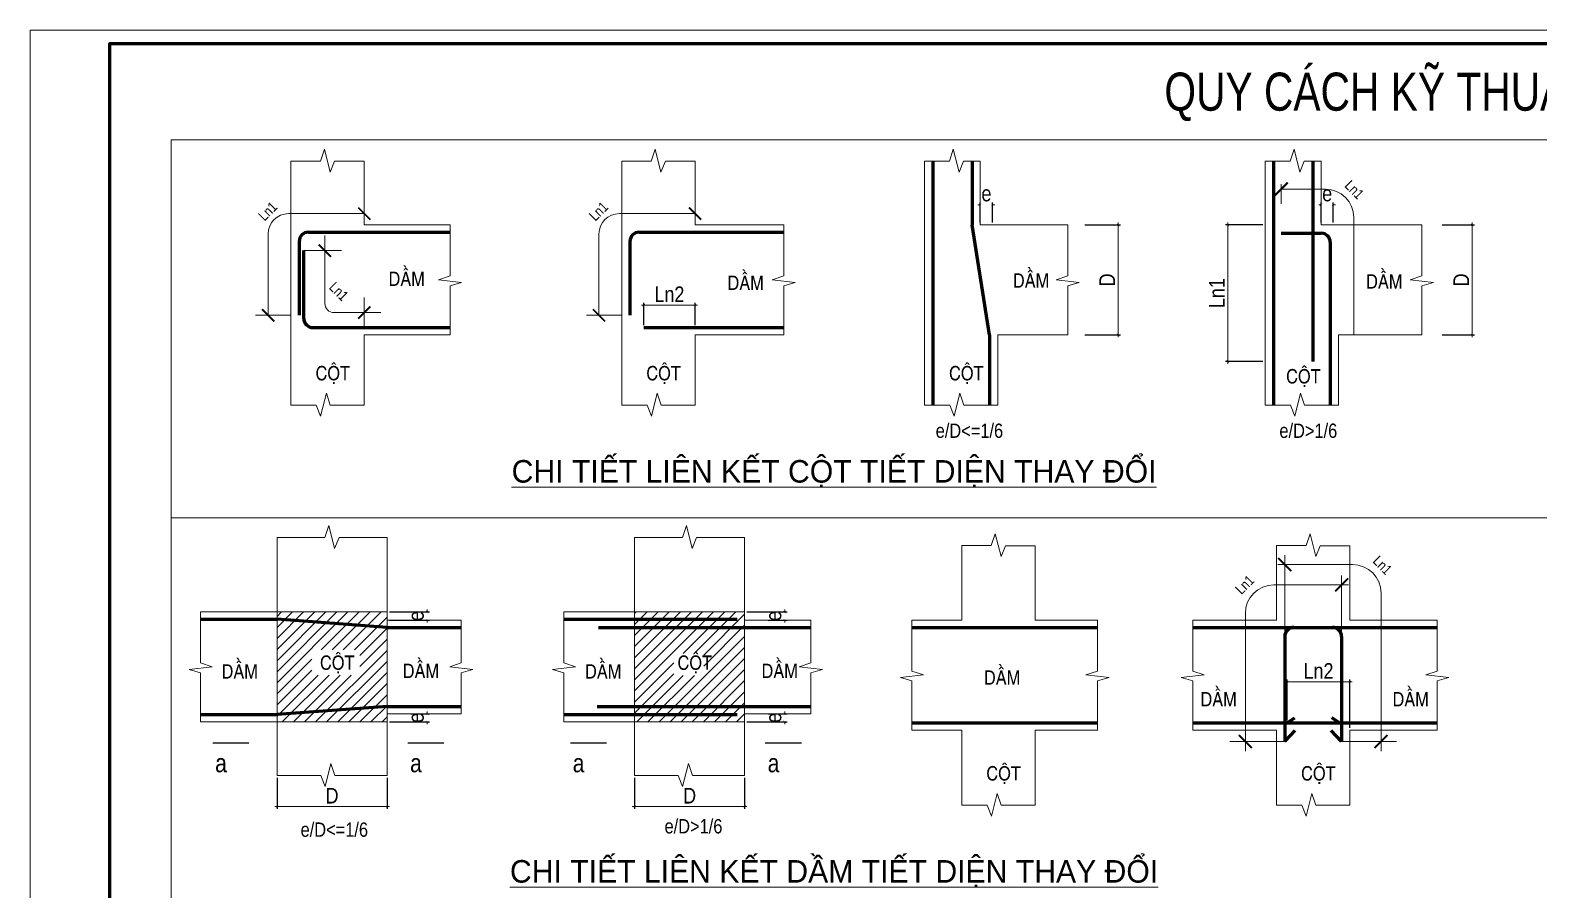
# Model space of a CAD drawing. Header units: millimetres. Extents: x -295047 to 29144, y -724756 to -246879.
# Drawn here: x -295047 to -246912, y -336198 to -308748 of the extents above; entities that cross this region are included whole.
import ezdxf
from ezdxf.enums import TextEntityAlignment as Align

# ---------------------------------------------------------------- set-up
doc = ezdxf.new("R2010")
doc.units = ezdxf.units.MM
doc.header["$MEASUREMENT"] = 0
doc.header["$PDMODE"] = 32
doc.linetypes.add('HIDDEN', pattern=[0.375, 0.25, -0.125])
doc.layers.get('Defpoints').update_dxf_attribs({"color": 1})
for name, color, linetype, lineweight in [('2110 dim 0.13', 149, 'Continuous', 13), ('EG Dim', 8, 'Continuous', 15), ('EG Net thay', 7, 'Continuous', 20), ('EG Text1', 3, 'Continuous', 20), ('EG Text2', 7, 'Continuous', 25), ('ISO', 153, 'Continuous', 13), ('Khungten_LCDI', 7, 'Continuous', 5), ('LC Hatch', 252, 'Continuous', 9), ('LC MANH DUT', 35, 'HIDDEN', 5), ('LC Net dam3', 1, 'Continuous', 60), ('LC Net thay', 7, 'Continuous', 25), ('LC Text1', 3, 'Continuous', 20), ('LC Text2', 7, 'Continuous', 25), ('TEXT2', 3, 'Continuous', 20)]:
    doc.layers.add(name, color=color, linetype=linetype, lineweight=lineweight)
doc.layers.add('HACHT', color=8, linetype='Continuous')
doc.styles.add('EG 1', font='VHAVANB_1.TTF')
doc.styles.add('HELVECONDENSE', font='VNI-Helve-Condense.TTF')
doc.styles.add('Khungten', font='VHAVAN_1.TTF', dxfattribs={"width": 0.9, "height": 5000})
doc.styles.add('KICH THUOC', font='VNI-Helve-Condense.TTF')
doc.styles.add('LC 1', font='VHAVANB_1.TTF')
doc.styles.add('STYLE3', font='VHHELS_1.TTF')
doc.styles.add('Title', font='VHBLACK_1.TTF', dxfattribs={"width": 0.8})
doc.dimstyles.new('TV 25', dxfattribs={"dimscale": 0, "dimtxt": 160, "dimasz": 75, "dimexe": 75, "dimexo": 75, "dimgap": 30, "dimtad": 1, "dimdec": 0, "dimlfac": 0.25, "dimzin": 0, "dimdsep": 46, "dimtxsty": 'KICH THUOC', "dimblk": 'ARCHTICK', "dimcen": 0.09, "dimdle": 75, "dimclrd": 256, "dimclre": 256, "dimclrt": 256, "dimadec": 0, "dimazin": 0, "dimtfac": 1, "dimtdec": 0, "dimtix": 1, "dimtofl": 0, "dimtmove": 2, "dimatfit": 3, "dimfxl": 1, "dimtolj": 1, "dimtzin": 0, "dimlwd": -1, "dimarcsym": 0})
pattern_1 = [(45, (-1658655.6, -1096497.3), (-176.776695, 176.776695), [])]

# ---------------------------------------------------------------- blocks, each defined once
blk = doc.blocks.new('_ArchTick')
at = {"color": 0, "linetype": 'ByBlock', "const_width": 0.15}
blk.add_lwpolyline([(-0.5, -0.5), (0.5, 0.5)], dxfattribs=at)
blk = doc.blocks.new('*D578')
at = {"layer": 'Defpoints', "color": 0, "ltscale": 200, "transparency": 16777216}
for p in [(-273832, -317531), (-275472, -318244), (-273832, -318244)]:
    blk.add_point(p, dxfattribs=at)
at = {"layer": 'EG Dim', "ltscale": 200, "transparency": 16777216}
blk.add_line((-275547, -317531), (-273757, -317531), dxfattribs=at)
at = {"layer": 'EG Dim', "lineweight": -2, "ltscale": 200, "transparency": 16777216}
for p, q in [((-275472, -318169), (-275472, -317456)), ((-273832, -318169), (-273832, -317456))]:
    blk.add_line(p, q, dxfattribs=at)
at = {"layer": 'EG Dim', "ltscale": 200, "transparency": 16777216, "xscale": 75, "yscale": 75, "zscale": 75, "rotation": 180}
blk.add_blockref('_ArchTick', (-275472, -317531), dxfattribs=at)
at = {"layer": 'EG Dim', "ltscale": 200, "transparency": 16777216, "xscale": 75, "yscale": 75, "zscale": 75}
blk.add_blockref('_ArchTick', (-273832, -317531), dxfattribs=at)
at = {"layer": 'EG Dim', "ltscale": 200, "transparency": 16777216, "insert": (-274652, -317181), "char_height": 500, "attachment_point": 5, "style": 'KICH THUOC'}
blk.add_mtext('\\A1;Ln2', dxfattribs=at)
blk = doc.blocks.new('*D579')
at = {"layer": 'Defpoints', "color": 0, "ltscale": 200, "transparency": 16777216}
for p in [(-261469, -314968), (-261469, -318478), (-260335, -318478)]:
    blk.add_point(p, dxfattribs=at)
at = {"layer": 'EG Dim', "lineweight": -2, "ltscale": 200, "transparency": 16777216}
for p, q in [((-261394, -314968), (-260260, -314968)), ((-261394, -318478), (-260260, -318478))]:
    blk.add_line(p, q, dxfattribs=at)
at = {"layer": 'EG Dim', "ltscale": 200, "transparency": 16777216}
blk.add_line((-260335, -314893), (-260335, -318553), dxfattribs=at)
at = {"layer": 'EG Dim', "ltscale": 200, "transparency": 16777216, "xscale": 75, "yscale": 75, "zscale": 75}
for p, rotation in [((-260335, -314968), 90), ((-260335, -318478), 270)]:
    blk.add_blockref('_ArchTick', p, dxfattribs=dict(at, rotation=rotation))
at = {"layer": 'EG Dim', "ltscale": 200, "transparency": 16777216, "insert": (-260685, -316723), "char_height": 500, "attachment_point": 5, "rotation": 90, "style": 'KICH THUOC'}
blk.add_mtext('\\A1;D', dxfattribs=at)
blk = doc.blocks.new('*D580')
at = {"layer": 'Defpoints', "color": 0, "ltscale": 200, "transparency": 16777216}
for p in [(-264342, -314323), (-264732, -314968), (-264342, -314968)]:
    blk.add_point(p, dxfattribs=at)
at = {"layer": 'EG Dim', "lineweight": -2, "ltscale": 200, "transparency": 16777216}
for p, q in [((-264732, -314893), (-264732, -314248)), ((-264342, -314893), (-264342, -314248))]:
    blk.add_line(p, q, dxfattribs=at)
at = {"layer": 'EG Dim', "ltscale": 200, "transparency": 16777216}
for p, q in [((-264732, -314323), (-264807, -314323)), ((-264342, -314323), (-264267, -314323))]:
    blk.add_line(p, q, dxfattribs=at)
at = {"layer": 'EG Dim', "ltscale": 200, "transparency": 16777216, "xscale": 75, "yscale": 75, "zscale": 75}
blk.add_blockref('_ArchTick', (-264732, -314323), dxfattribs=at)
at = {"layer": 'EG Dim', "ltscale": 200, "transparency": 16777216, "xscale": 75, "yscale": 75, "zscale": 75, "rotation": 180}
blk.add_blockref('_ArchTick', (-264342, -314323), dxfattribs=at)
at = {"layer": 'EG Dim', "ltscale": 200, "transparency": 16777216, "insert": (-264537, -313967), "char_height": 500, "attachment_point": 5, "style": 'KICH THUOC'}
blk.add_mtext('\\A1;e', dxfattribs=at)
blk = doc.blocks.new('*D550')
at = {"layer": 'Defpoints', "color": 0, "ltscale": 200, "transparency": 16777216}
for p in [(-250068, -314968), (-250068, -318478), (-249038, -318478)]:
    blk.add_point(p, dxfattribs=at)
at = {"layer": 'EG Dim', "lineweight": -2, "ltscale": 200, "transparency": 16777216}
for p, q in [((-249993, -314968), (-248963, -314968)), ((-249993, -318478), (-248963, -318478))]:
    blk.add_line(p, q, dxfattribs=at)
at = {"layer": 'EG Dim', "ltscale": 200, "transparency": 16777216}
blk.add_line((-249038, -314893), (-249038, -318553), dxfattribs=at)
at = {"layer": 'EG Dim', "ltscale": 200, "transparency": 16777216, "xscale": 75, "yscale": 75, "zscale": 75}
for p, rotation in [((-249038, -314968), 90), ((-249038, -318478), 270)]:
    blk.add_blockref('_ArchTick', p, dxfattribs=dict(at, rotation=rotation))
at = {"layer": 'EG Dim', "ltscale": 200, "transparency": 16777216, "insert": (-249388, -316723), "char_height": 500, "attachment_point": 5, "rotation": 90, "style": 'KICH THUOC'}
blk.add_mtext('\\A1;D', dxfattribs=at)
blk = doc.blocks.new('*D551')
at = {"layer": 'Defpoints', "color": 0, "ltscale": 200, "transparency": 16777216}
for p in [(-253470, -314323), (-253860, -314968), (-253470, -314968)]:
    blk.add_point(p, dxfattribs=at)
at = {"layer": 'EG Dim', "lineweight": -2, "ltscale": 200, "transparency": 16777216}
for p, q in [((-253860, -314893), (-253860, -314248)), ((-253470, -314893), (-253470, -314248))]:
    blk.add_line(p, q, dxfattribs=at)
at = {"layer": 'EG Dim', "ltscale": 200, "transparency": 16777216}
for p, q in [((-253860, -314323), (-253935, -314323)), ((-253470, -314323), (-253395, -314323))]:
    blk.add_line(p, q, dxfattribs=at)
at = {"layer": 'EG Dim', "ltscale": 200, "transparency": 16777216, "xscale": 75, "yscale": 75, "zscale": 75}
blk.add_blockref('_ArchTick', (-253860, -314323), dxfattribs=at)
at = {"layer": 'EG Dim', "ltscale": 200, "transparency": 16777216, "xscale": 75, "yscale": 75, "zscale": 75, "rotation": 180}
blk.add_blockref('_ArchTick', (-253470, -314323), dxfattribs=at)
at = {"layer": 'EG Dim', "ltscale": 200, "transparency": 16777216, "insert": (-253665, -313967), "char_height": 500, "attachment_point": 5, "style": 'KICH THUOC'}
blk.add_mtext('\\A1;e', dxfattribs=at)
blk = doc.blocks.new('*D552')
at = {"layer": 'Defpoints', "color": 0, "ltscale": 200, "transparency": 16777216}
for p in [(-255642, -314968), (-256834, -319325), (-255642, -319325)]:
    blk.add_point(p, dxfattribs=at)
at = {"layer": 'EG Dim', "lineweight": -2, "ltscale": 200, "transparency": 16777216}
for p, q in [((-255717, -314968), (-256909, -314968)), ((-255717, -319325), (-256909, -319325))]:
    blk.add_line(p, q, dxfattribs=at)
at = {"layer": 'EG Dim', "ltscale": 200, "transparency": 16777216}
blk.add_line((-256834, -314893), (-256834, -319400), dxfattribs=at)
at = {"layer": 'EG Dim', "ltscale": 200, "transparency": 16777216, "xscale": 75, "yscale": 75, "zscale": 75}
for p, rotation in [((-256834, -314968), 90), ((-256834, -319325), 270)]:
    blk.add_blockref('_ArchTick', p, dxfattribs=dict(at, rotation=rotation))
at = {"layer": 'EG Dim', "ltscale": 200, "transparency": 16777216, "insert": (-257184, -317146), "char_height": 500, "attachment_point": 5, "rotation": 90, "style": 'KICH THUOC'}
blk.add_mtext('\\A1;Ln1', dxfattribs=at)
blk = doc.blocks.new('*D553')
at = {"layer": 'Defpoints', "color": 0, "ltscale": 200, "transparency": 16777216}
for p in [(-287170, -332545), (-283660, -332545), (-283660, -333541)]:
    blk.add_point(p, dxfattribs=at)
at = {"layer": 'EG Dim', "lineweight": -2, "ltscale": 200, "transparency": 16777216}
for p, q in [((-287170, -332620), (-287170, -333616)), ((-283660, -332620), (-283660, -333616))]:
    blk.add_line(p, q, dxfattribs=at)
at = {"layer": 'EG Dim', "ltscale": 200, "transparency": 16777216}
blk.add_line((-287245, -333541), (-283585, -333541), dxfattribs=at)
at = {"layer": 'EG Dim', "ltscale": 200, "transparency": 16777216, "xscale": 75, "yscale": 75, "zscale": 75, "rotation": 180}
blk.add_blockref('_ArchTick', (-287170, -333541), dxfattribs=at)
at = {"layer": 'EG Dim', "ltscale": 200, "transparency": 16777216, "xscale": 75, "yscale": 75, "zscale": 75}
blk.add_blockref('_ArchTick', (-283660, -333541), dxfattribs=at)
at = {"layer": 'EG Dim', "ltscale": 200, "transparency": 16777216, "insert": (-285415, -333191), "char_height": 500, "attachment_point": 5, "style": 'KICH THUOC'}
blk.add_mtext('\\A1;D', dxfattribs=at)
blk = doc.blocks.new('*D554')
at = {"layer": 'Defpoints', "color": 0, "ltscale": 200, "transparency": 16777216}
for p in [(-282979, -330575), (-282381, -330575), (-283660, -330835)]:
    blk.add_point(p, dxfattribs=at)
at = {"layer": 'EG Dim', "lineweight": -2, "ltscale": 200, "transparency": 16777216}
for p, q in [((-282904, -330575), (-282306, -330575)), ((-283585, -330835), (-282306, -330835))]:
    blk.add_line(p, q, dxfattribs=at)
at = {"layer": 'EG Dim', "ltscale": 200, "transparency": 16777216}
for p, q in [((-282381, -330575), (-282381, -330500)), ((-282381, -330835), (-282381, -330910))]:
    blk.add_line(p, q, dxfattribs=at)
at = {"layer": 'EG Dim', "ltscale": 200, "transparency": 16777216, "xscale": 75, "yscale": 75, "zscale": 75}
for p, rotation in [((-282381, -330575), 270), ((-282381, -330835), 90)]:
    blk.add_blockref('_ArchTick', p, dxfattribs=dict(at, rotation=rotation))
at = {"layer": 'EG Dim', "ltscale": 200, "transparency": 16777216, "insert": (-282736, -330705), "char_height": 500, "attachment_point": 5, "rotation": 90, "style": 'KICH THUOC'}
blk.add_mtext('\\A1;e', dxfattribs=at)
blk = doc.blocks.new('*D555')
at = {"layer": 'Defpoints', "color": 0, "ltscale": 200, "transparency": 16777216}
for p in [(-283660, -327325), (-283660, -327585), (-282381, -327585)]:
    blk.add_point(p, dxfattribs=at)
at = {"layer": 'EG Dim', "ltscale": 200, "transparency": 16777216}
for p, q in [((-282381, -327325), (-282381, -327250)), ((-282381, -327585), (-282381, -327660))]:
    blk.add_line(p, q, dxfattribs=at)
at = {"layer": 'EG Dim', "lineweight": -2, "ltscale": 200, "transparency": 16777216}
for p, q in [((-283585, -327325), (-282306, -327325)), ((-283585, -327585), (-282306, -327585))]:
    blk.add_line(p, q, dxfattribs=at)
at = {"layer": 'EG Dim', "ltscale": 200, "transparency": 16777216, "xscale": 75, "yscale": 75, "zscale": 75}
for p, rotation in [((-282381, -327325), 270), ((-282381, -327585), 90)]:
    blk.add_blockref('_ArchTick', p, dxfattribs=dict(at, rotation=rotation))
at = {"layer": 'EG Dim', "ltscale": 200, "transparency": 16777216, "insert": (-282736, -327455), "char_height": 500, "attachment_point": 5, "rotation": 90, "style": 'KICH THUOC'}
blk.add_mtext('\\A1;e', dxfattribs=at)
blk = doc.blocks.new('*D556')
at = {"layer": 'Defpoints', "color": 0, "ltscale": 200, "transparency": 16777216}
for p in [(-275761, -332545), (-272251, -332545), (-272251, -333541)]:
    blk.add_point(p, dxfattribs=at)
at = {"layer": 'EG Dim', "lineweight": -2, "ltscale": 200, "transparency": 16777216}
for p, q in [((-275761, -332620), (-275761, -333616)), ((-272251, -332620), (-272251, -333616))]:
    blk.add_line(p, q, dxfattribs=at)
at = {"layer": 'EG Dim', "ltscale": 200, "transparency": 16777216}
blk.add_line((-275836, -333541), (-272176, -333541), dxfattribs=at)
at = {"layer": 'EG Dim', "ltscale": 200, "transparency": 16777216, "xscale": 75, "yscale": 75, "zscale": 75, "rotation": 180}
blk.add_blockref('_ArchTick', (-275761, -333541), dxfattribs=at)
at = {"layer": 'EG Dim', "ltscale": 200, "transparency": 16777216, "xscale": 75, "yscale": 75, "zscale": 75}
blk.add_blockref('_ArchTick', (-272251, -333541), dxfattribs=at)
at = {"layer": 'EG Dim', "ltscale": 200, "transparency": 16777216, "insert": (-274006, -333191), "char_height": 500, "attachment_point": 5, "style": 'KICH THUOC'}
blk.add_mtext('\\A1;D', dxfattribs=at)
blk = doc.blocks.new('*D557')
at = {"layer": 'Defpoints', "color": 0, "ltscale": 200, "transparency": 16777216}
for p in [(-271571, -330575), (-270972, -330575), (-272251, -330835)]:
    blk.add_point(p, dxfattribs=at)
at = {"layer": 'EG Dim', "lineweight": -2, "ltscale": 200, "transparency": 16777216}
for p, q in [((-271496, -330575), (-270897, -330575)), ((-272176, -330835), (-270897, -330835))]:
    blk.add_line(p, q, dxfattribs=at)
at = {"layer": 'EG Dim', "ltscale": 200, "transparency": 16777216}
for p, q in [((-270972, -330575), (-270972, -330500)), ((-270972, -330835), (-270972, -330910))]:
    blk.add_line(p, q, dxfattribs=at)
at = {"layer": 'EG Dim', "ltscale": 200, "transparency": 16777216, "xscale": 75, "yscale": 75, "zscale": 75}
for p, rotation in [((-270972, -330575), 270), ((-270972, -330835), 90)]:
    blk.add_blockref('_ArchTick', p, dxfattribs=dict(at, rotation=rotation))
at = {"layer": 'EG Dim', "ltscale": 200, "transparency": 16777216, "insert": (-271328, -330705), "char_height": 500, "attachment_point": 5, "rotation": 90, "style": 'KICH THUOC'}
blk.add_mtext('\\A1;e', dxfattribs=at)
blk = doc.blocks.new('*D558')
at = {"layer": 'Defpoints', "color": 0, "ltscale": 200, "transparency": 16777216}
for p in [(-272251, -327325), (-271571, -327585), (-270972, -327585)]:
    blk.add_point(p, dxfattribs=at)
at = {"layer": 'EG Dim', "ltscale": 200, "transparency": 16777216}
for p, q in [((-270972, -327325), (-270972, -327250)), ((-270972, -327585), (-270972, -327660))]:
    blk.add_line(p, q, dxfattribs=at)
at = {"layer": 'EG Dim', "lineweight": -2, "ltscale": 200, "transparency": 16777216}
for p, q in [((-272176, -327325), (-270897, -327325)), ((-271496, -327585), (-270897, -327585))]:
    blk.add_line(p, q, dxfattribs=at)
at = {"layer": 'EG Dim', "ltscale": 200, "transparency": 16777216, "xscale": 75, "yscale": 75, "zscale": 75}
for p, rotation in [((-270972, -327325), 270), ((-270972, -327585), 90)]:
    blk.add_blockref('_ArchTick', p, dxfattribs=dict(at, rotation=rotation))
at = {"layer": 'EG Dim', "ltscale": 200, "transparency": 16777216, "insert": (-271328, -327455), "char_height": 500, "attachment_point": 5, "rotation": 90, "style": 'KICH THUOC'}
blk.add_mtext('\\A1;e', dxfattribs=at)
blk = doc.blocks.new('*D573')
at = {"layer": 'Defpoints', "color": 0, "ltscale": 200, "transparency": 16777216}
for p in [(-252941, -329558), (-254943, -330861), (-252941, -331095)]:
    blk.add_point(p, dxfattribs=at)
at = {"layer": 'EG Dim', "ltscale": 200, "transparency": 16777216}
blk.add_line((-255018, -329558), (-252866, -329558), dxfattribs=at)
at = {"layer": 'EG Dim', "lineweight": -2, "ltscale": 200, "transparency": 16777216}
for p, q in [((-254943, -330786), (-254943, -329483)), ((-252941, -331020), (-252941, -329483))]:
    blk.add_line(p, q, dxfattribs=at)
at = {"layer": 'EG Dim', "ltscale": 200, "transparency": 16777216, "xscale": 75, "yscale": 75, "zscale": 75, "rotation": 180}
blk.add_blockref('_ArchTick', (-254943, -329558), dxfattribs=at)
at = {"layer": 'EG Dim', "ltscale": 200, "transparency": 16777216, "xscale": 75, "yscale": 75, "zscale": 75}
blk.add_blockref('_ArchTick', (-252941, -329558), dxfattribs=at)
at = {"layer": 'EG Dim', "ltscale": 200, "transparency": 16777216, "insert": (-253942, -329208), "char_height": 500, "attachment_point": 5, "style": 'KICH THUOC'}
blk.add_mtext('\\A1;Ln2', dxfattribs=at)
blk = doc.blocks.new('TIEUDE2')
at = {"layer": 'LC Text2', "color": 7, "style": 'LC 1'}
blk.add_attdef('%%UTIªU§Ò', text='', height=3.5, dxfattribs=at).set_placement((0, 0), align=Align.BOTTOM_CENTER)
blk.add_attdef('TL', text='', height=2.2, dxfattribs=at).set_placement((0, -1.8), align=Align.TOP_CENTER)
blk = doc.blocks.new('lcdi KC')
at = {"layer": 'Defpoints', "lineweight": 0}
blk.add_lwpolyline([(-1200, -14850), (-1200, 14850), (40800, 14850), (40800, -14850)], close=True, dxfattribs=at)
at = {"layer": 'Khungten_LCDI', "color": 5, "lineweight": 60}
blk.add_lwpolyline([(0, -14650), (0, 14650), (40600, 14650), (40600, -14650)], close=True, dxfattribs=at)
at = {"color": 7, "style": 'Khungten', "width": 0.8}
for tag, p in [('REVISION', (39499, -10746)), ('NGAYHT', (39546, -11609))]:
    blk.add_attdef(tag, text='', height=200, dxfattribs=at).set_placement(p, align=Align.CENTER)
at = {"layer": 'LC Text1', "style": 'Title', "width": 1.485915}
for tag, p, p2 in [('TENBANVE1', (36913, -8886), (40339, -8886)), ('TENBANVE2', (36913, -9562), (40339, -9562))]:
    blk.add_attdef(tag, text='', height=250, dxfattribs=at).set_placement(p, p2, align=Align.FIT)
at = {"layer": 'LC Text1', "style": 'Title', "width": 0.7}
blk.add_attdef('SOBANVE', text='', height=250, dxfattribs=at).set_placement((39562, -13896), align=Align.CENTER)

msp = doc.modelspace()

# ---------------------------------------------------------------- hatches: boundary and pattern name
at = {"layer": 'LC Hatch', "ltscale": 2}
h = msp.add_hatch(dxfattribs=at)
h.set_pattern_fill('ANSI31', color=256, scale=2000, style=0)
h.set_pattern_definition(pattern_1)
h.paths.add_polyline_path([(-283659.6, -330340.9), (-283659.6, -327818.9), (-287169.6, -327558.9), (-287169.6, -330600.9)], flags=17)
h.paths.add_polyline_path([(-287169.6, -327558.9), (-287169.6, -330834.9), (-283659.6, -330834.9), (-283659.6, -327818.9)])
h.paths.add_polyline_path([(-287169.6, -330600.9), (-283659.6, -330340.9), (-283659.6, -327324.9), (-287169.6, -327324.9)])
edge = h.paths.add_edge_path(flags=16)
edge.add_line((-286058.6, -328765.5), (-286058.6, -329340.3))
edge.add_line((-286058.6, -329340.3), (-284527, -329340.3))
edge.add_line((-284527, -329340.3), (-284527, -328535.2))
edge.add_line((-284527, -328535.2), (-286058.6, -328535.2))
h = msp.add_hatch(dxfattribs=at)
h.set_pattern_fill('ANSI31', color=256, scale=2000, style=0)
h.set_pattern_definition(pattern_1)
h.paths.add_polyline_path([(-275761.3, -327324.9), (-275761.3, -327558.9), (-272251.3, -327818.9), (-272251.3, -327324.9)])
h.paths.add_polyline_path([(-275761.3, -327558.9), (-275761.3, -330600.9), (-272251.3, -330340.9), (-272251.3, -327818.9)])
h.paths.add_polyline_path([(-275761.3, -330600.9), (-275761.3, -330834.9), (-272251.3, -330834.9), (-272251.3, -330340.9)])
h.paths.add_polyline_path([(-274509.4, -329355.3), (-273553.9, -329355.3), (-273553.9, -328649.4), (-274509.4, -328649.4)], flags=16)

# ---------------------------------------------------------------- linework, layer by layer
at = {"layer": 'EG Net thay'}
for p, q in [((-286726.6, -312930.2, 0), (-286726.6, -314967.5, 0)), ((-284386.6, -312931.6, 0), (-284386.6, -314967.5, 0)), ((-276172.1, -312930.2, 0), (-276172.1, -314967.5, 0)), ((-273832.1, -312931.6, 0), (-273832.1, -314967.5, 0)), ((-266513.6, -312930.2, 0), (-266513.6, -314967.5, 0)), ((-264732.4, -312931.6, 0), (-264732.4, -314967.5, 0)), ((-255641.7, -312930.2, 0), (-255641.7, -314967.5, 0)), ((-253860.5, -312931.6, 0), (-253860.5, -314967.5, 0)), ((-286726.6, -314967.5, 0), (-286726.6, -320721.5, 0)), ((-284386.6, -314967.5, 0), (-281648.5, -314967.5, 0)), ((-276172.1, -314967.5, 0), (-276172.1, -320721.5, 0)), ((-273832.1, -314967.5, 0), (-271002.6, -314967.5, 0)), ((-266513.6, -314967.5, 0), (-266513.6, -320721.5, 0)), ((-264732.4, -314967.5, 0), (-261942, -314967.5, 0)), ((-255641.7, -314967.5, 0), (-255641.7, -320721.5, 0)), ((-253860.5, -314967.5, 0), (-250645.3, -314967.5, 0)), ((-284386.6, -318477.5, 0), (-281648.5, -318477.5, 0)), ((-284386.6, -318477.5, 0), (-284386.6, -320720.2, 0)), ((-273832.1, -318477.5, 0), (-271002.6, -318477.5, 0)), ((-273832.1, -318477.5, 0), (-273832.1, -320720.2, 0)), ((-264173.6, -318477.5, 0), (-261942, -318477.5, 0)), ((-264173.6, -318477.5, 0), (-264173.6, -320720.2, 0)), ((-253301.7, -318477.5, 0), (-250645.3, -318477.5, 0)), ((-253301.7, -318477.5, 0), (-253301.7, -320720.2, 0)), ((-287169.6, -324948, 0), (-287169.6, -327324.9, 0)), ((-283659.6, -324949.4, 0), (-283659.6, -327324.9, 0)), ((-275761.3, -324948, 0), (-275761.3, -327324.9, 0)), ((-272251.3, -324949.4, 0), (-272251.3, -327324.9, 0)), ((-265323.8, -325208, 0), (-265323.8, -327584.9, 0)), ((-262983.8, -325209.4, 0), (-262983.8, -327584.9, 0)), ((-255280.8, -325208, 0), (-255280.8, -327584.9, 0)), ((-252940.8, -325209.4, 0), (-252940.8, -327584.9, 0)), ((-287169.6, -327324.9, 0), (-289610.5, -327324.9, 0)), ((-283659.6, -327584.9, 0), (-281293.5, -327584.9, 0)), ((-274601.9, -327324.9, 0), (-278016.1, -327324.9, 0)), ((-272251.3, -327584.9, 0), (-270139.4, -327584.9, 0)), ((-265323.8, -327584.9, 0), (-266912.1, -327584.9, 0)), ((-262983.8, -327584.9, 0), (-260992.6, -327584.9, 0)), ((-255280.8, -327584.9, 0), (-257953, -327584.9, 0)), ((-252940.8, -327584.9, 0), (-250153.8, -327584.9, 0)), ((-283659.6, -330574.9, 0), (-281293.5, -330574.9, 0)), ((-272251.3, -330574.9, 0), (-270139.4, -330574.9, 0)), ((-287169.6, -330834.9, 0), (-289610.5, -330834.9, 0)), ((-287169.6, -330834.9, 0), (-287169.6, -332546.6, 0)), ((-283659.6, -330834.9, 0), (-283659.6, -332545.2, 0)), ((-274601.9, -330834.9, 0), (-278016.1, -330834.9, 0)), ((-275761.3, -330834.9, 0), (-275761.3, -332546.6, 0)), ((-272251.3, -330834.9, 0), (-272251.3, -332545.2, 0)), ((-265323.8, -331094.9, 0), (-266912.1, -331094.9, 0)), ((-265323.8, -331094.9, 0), (-265323.8, -333499.1, 0)), ((-262983.8, -331094.9, 0), (-260992.6, -331094.9, 0)), ((-262983.8, -331094.9, 0), (-262983.8, -333497.7, 0)), ((-255280.8, -331094.9, 0), (-257953, -331094.9, 0)), ((-255280.8, -331094.9, 0), (-255280.8, -333499.1, 0)), ((-252940.8, -331094.9, 0), (-250153.8, -331094.9, 0)), ((-252940.8, -331094.9, 0), (-252940.8, -333497.7, 0))]:
    msp.add_line(p, q, dxfattribs=at)
at = {"layer": 'EG Net thay', "elevation": 0}
for points in [[(-287169.6, -330834.9), (-283659.6, -330834.9), (-283659.6, -327324.9), (-287169.6, -327324.9)], [(-275761.3, -330834.9), (-272251.3, -330834.9), (-272251.3, -327324.9), (-275761.3, -327324.9)]]:
    msp.add_lwpolyline(points, close=True, dxfattribs=at)
at = {"layer": 'HACHT'}
for p, q in [((-288068.4, -331514.7, 0), (-289219.4, -331514.7, 0)), ((-288068.4, -331514.7, 0), (-289219.4, -331514.7, 0)), ((-281848.6, -331514.7, 0), (-282999.5, -331514.7, 0)), ((-281848.6, -331514.7, 0), (-282999.5, -331514.7, 0)), ((-276660.2, -331514.7, 0), (-277811.1, -331514.7, 0)), ((-276660.2, -331514.7, 0), (-277811.1, -331514.7, 0)), ((-270440.3, -331514.7, 0), (-271591.2, -331514.7, 0)), ((-270440.3, -331514.7, 0), (-271591.2, -331514.7, 0))]:
    msp.add_line(p, q, dxfattribs=at)
at = {"layer": 'HACHT', "elevation": 0}
for points in [[(-288630.5, -331514.7, 0, 748.8, 0), (-288630.5, -331694, 0, 0, 0), (-288630.5, -332633.6, 0, 0, 0)], [(-282410.6, -331514.7, 0, 748.8, 0), (-282410.6, -331694, 0, 0, 0), (-282410.6, -332633.6, 0, 0, 0)], [(-277222.3, -331514.7, 0, 748.8, 0), (-277222.3, -331694, 0, 0, 0), (-277222.3, -332633.6, 0, 0, 0)], [(-271002.4, -331514.7, 0, 748.8, 0), (-271002.4, -331694, 0, 0, 0), (-271002.4, -332633.6, 0, 0, 0)]]:
    msp.add_lwpolyline(points, format="xyseb", dxfattribs=at)
at = {"layer": 'ISO'}
for p, q in [((-285783, -312930.2, 0), (-285657.3, -312549.1, 0)), ((-285657.3, -312549.1, 0), (-285474.5, -313281.7, 0)), ((-275228.6, -312930.2, 0), (-275102.9, -312549.1, 0)), ((-275102.9, -312549.1, 0), (-274920.1, -313281.7, 0)), ((-265718.5, -312930.2, 0), (-265592.9, -312549.1, 0)), ((-265592.9, -312549.1, 0), (-265410, -313281.7, 0)), ((-254846.6, -312930.2, 0), (-254720.9, -312549.1, 0)), ((-254720.9, -312549.1, 0), (-254538.1, -313281.7, 0)), ((-286726.6, -312930.2, 0), (-285783, -312930.2, 0)), ((-285474.5, -313281.7, 0), (-285334.8, -312931.6, 0)), ((-285334.8, -312931.6, 0), (-284386.6, -312931.6, 0)), ((-276172.1, -312930.2, 0), (-275228.6, -312930.2, 0)), ((-274920.1, -313281.7, 0), (-274780.4, -312931.6, 0)), ((-274780.4, -312931.6, 0), (-273832.1, -312931.6, 0)), ((-266513.6, -312930.2, 0), (-265718.5, -312930.2, 0)), ((-265410, -313281.7, 0), (-265270.4, -312931.6, 0)), ((-265270.4, -312931.6, 0), (-264732.4, -312931.6, 0)), ((-255641.7, -312930.2, 0), (-254846.6, -312930.2, 0)), ((-254538.1, -313281.7, 0), (-254398.4, -312931.6, 0)), ((-254398.4, -312931.6, 0), (-253860.5, -312931.6, 0)), ((-285595.9, -320339, 0), (-285778.7, -321071.6, 0)), ((-285470.2, -320720.2, 0), (-285595.9, -320339, 0)), ((-275041.5, -320339, 0), (-275224.3, -321071.6, 0)), ((-274915.8, -320720.2, 0), (-275041.5, -320339, 0)), ((-265382.9, -320339, 0), (-265565.7, -321071.6, 0)), ((-265257.2, -320720.2, 0), (-265382.9, -320339, 0)), ((-254511, -320339, 0), (-254693.8, -321071.6, 0)), ((-254385.3, -320720.2, 0), (-254511, -320339, 0)), ((-285918.4, -320721.5, 0), (-286726.6, -320721.5, 0)), ((-285778.7, -321071.6, 0), (-285918.4, -320721.5, 0)), ((-284386.6, -320720.2, 0), (-285470.2, -320720.2, 0)), ((-275364, -320721.5, 0), (-276172.1, -320721.5, 0)), ((-275224.3, -321071.6, 0), (-275364, -320721.5, 0)), ((-273832.1, -320720.2, 0), (-274915.8, -320720.2, 0)), ((-265705.4, -320721.5, 0), (-266513.6, -320721.5, 0)), ((-265565.7, -321071.6, 0), (-265705.4, -320721.5, 0)), ((-264173.6, -320720.2, 0), (-265257.2, -320720.2, 0)), ((-254833.5, -320721.5, 0), (-255641.7, -320721.5, 0)), ((-254693.8, -321071.6, 0), (-254833.5, -320721.5, 0)), ((-253301.7, -320720.2, 0), (-254385.3, -320720.2, 0)), ((-285641, -324948, 0), (-285515.3, -324566.9, 0)), ((-285515.3, -324566.9, 0), (-285332.5, -325299.5, 0)), ((-274232.7, -324948, 0), (-274107.1, -324566.9, 0)), ((-274107.1, -324566.9, 0), (-273924.3, -325299.5, 0)), ((-264380.2, -325208, 0), (-264254.5, -324826.9, 0)), ((-264254.5, -324826.9, 0), (-264071.7, -325559.5, 0)), ((-254337.2, -325208, 0), (-254211.5, -324826.9, 0)), ((-254211.5, -324826.9, 0), (-254028.7, -325559.5, 0)), ((-287169.6, -324948, 0), (-285641, -324948, 0)), ((-285332.5, -325299.5, 0), (-285192.8, -324949.4, 0)), ((-285192.8, -324949.4, 0), (-283659.6, -324949.4, 0)), ((-275761.3, -324948, 0), (-274232.7, -324948, 0)), ((-273924.3, -325299.5, 0), (-273784.6, -324949.4, 0)), ((-273784.6, -324949.4, 0), (-272251.3, -324949.4, 0)), ((-265323.8, -325208, 0), (-264380.2, -325208, 0)), ((-264071.7, -325559.5, 0), (-263932.1, -325209.4, 0)), ((-263932.1, -325209.4, 0), (-262983.8, -325209.4, 0)), ((-255280.8, -325208, 0), (-254337.2, -325208, 0)), ((-254028.7, -325559.5, 0), (-253889, -325209.4, 0)), ((-253889, -325209.4, 0), (-252940.8, -325209.4, 0)), ((-285776.4, -332546.6, 0), (-287169.6, -332546.6, 0)), ((-285636.7, -332896.7, 0), (-285776.4, -332546.6, 0)), ((-285453.9, -332164.1, 0), (-285636.7, -332896.7, 0)), ((-285328.2, -332545.2, 0), (-285453.9, -332164.1, 0)), ((-283659.6, -332545.2, 0), (-285328.2, -332545.2, 0)), ((-274368.1, -332546.6, 0), (-275761.3, -332546.6, 0)), ((-274228.5, -332896.7, 0), (-274368.1, -332546.6, 0)), ((-274045.7, -332164.1, 0), (-274228.5, -332896.7, 0)), ((-273920, -332545.2, 0), (-274045.7, -332164.1, 0)), ((-272251.3, -332545.2, 0), (-273920, -332545.2, 0)), ((-264515.6, -333499.1, 0), (-265323.8, -333499.1, 0)), ((-264375.9, -333849.2, 0), (-264515.6, -333499.1, 0)), ((-264193.1, -333116.6, 0), (-264375.9, -333849.2, 0)), ((-264067.5, -333497.7, 0), (-264193.1, -333116.6, 0)), ((-262983.8, -333497.7, 0), (-264067.5, -333497.7, 0)), ((-254472.6, -333499.1, 0), (-255280.8, -333499.1, 0)), ((-254332.9, -333849.2, 0), (-254472.6, -333499.1, 0)), ((-254150.1, -333116.6, 0), (-254332.9, -333849.2, 0)), ((-254024.5, -333497.7, 0), (-254150.1, -333116.6, 0)), ((-252940.8, -333497.7, 0), (-254024.5, -333497.7, 0))]:
    msp.add_line(p, q, dxfattribs=at)
at = {"layer": 'ISO', "ltscale": 2}
for p, q in [((-255132.4, -314291.5, 0), (-255132.4, -313670.8, 0)), ((-255132.4, -313824, 0), (-253722.9, -313824, 0)), ((-286802.9, -314606.5, 0), (-284386.6, -314606.5, 0)), ((-276248.5, -314606.5, 0), (-273832.1, -314606.5, 0)), ((-252812.9, -314734, 0), (-252812.9, -318477.5, 0)), ((-287452.9, -315256.5, 0), (-287452.9, -317853.1, 0)), ((-276898.5, -315256.5, 0), (-276898.5, -317853.1, 0)), ((-285644.7, -317473.5, 0), (-285644.7, -315309.6, 0)), ((-285114.9, -315787.1, 0), (-286318.4, -315787.1, 0)), ((-284386.6, -318184.2, 0), (-284386.6, -317284.8, 0)), ((-286726.6, -317853.1, 0), (-287853.2, -317853.1, 0)), ((-285352.2, -317766, 0), (-283863, -317766, 0)), ((-276172.1, -317853.1, 0), (-277298.7, -317853.1, 0)), ((-252855.9, -325811.3, 0), (-255235, -325811.3, 0)), ((-255018, -327981.4, 0), (-255018, -325512.3, 0)), ((-253203.6, -327981.4, 0), (-253203.6, -326161.3, 0)), ((-255365.7, -326460.3, 0), (-252986.6, -326460.3, 0)), ((-251945.9, -326721.3, 0), (-251945.9, -331765.6, 0)), ((-256275.7, -327370.3, 0), (-256275.7, -331765.6, 0)), ((-255018, -331461.3, 0), (-256768.4, -331461.3, 0)), ((-253203.6, -331461.3, 0), (-251453.2, -331461.3, 0))]:
    msp.add_line(p, q, dxfattribs=at)
at = {"layer": 'ISO', "elevation": 0}
for points in [[(-281648.5, -314967.5), (-281648.5, -316595.6), (-282017, -316720.4), (-281280, -316801.7), (-281648.5, -316911.1), (-281648.5, -318477.5)], [(-271002.6, -314967.5), (-271002.6, -316595.6), (-271371.1, -316720.4), (-270634.1, -316801.7), (-271002.6, -316911.1), (-271002.6, -318477.5)], [(-261942, -314967.5), (-261942, -316595.6), (-262310.5, -316720.4), (-261573.5, -316801.7), (-261942, -316911.1), (-261942, -318477.5)], [(-250645.3, -314967.5), (-250645.3, -316595.6), (-251013.8, -316720.4), (-250276.8, -316801.7), (-250645.3, -316911.1), (-250645.3, -318477.5)], [(-289610.5, -327324.9), (-289610.5, -328953), (-289242, -329077.8), (-289979, -329159.1), (-289610.5, -329268.5), (-289610.5, -330834.9)], [(-281293.5, -327584.9), (-281293.5, -328953), (-281661.9, -329077.8), (-280925, -329159.1), (-281293.5, -329268.5), (-281293.5, -330574.9)], [(-278016.1, -327324.9), (-278016.1, -328953), (-277647.6, -329077.8), (-278384.5, -329159.1), (-278016.1, -329268.5), (-278016.1, -330834.9)], [(-270139.4, -327584.9), (-270139.4, -328953), (-270507.9, -329077.8), (-269770.9, -329159.1), (-270139.4, -329268.5), (-270139.4, -330574.9)], [(-266912.1, -327584.9), (-266912.1, -329213), (-266543.6, -329337.8), (-267280.6, -329419.1), (-266912.1, -329528.5), (-266912.1, -331094.9)], [(-260992.6, -327584.9), (-260992.6, -329213), (-261361.1, -329337.8), (-260624.1, -329419.1), (-260992.6, -329528.5), (-260992.6, -331094.9)], [(-257953, -327584.9), (-257953, -329213), (-257584.6, -329337.8), (-258321.5, -329419.1), (-257953, -329528.5), (-257953, -331094.9)], [(-250153.8, -327584.9), (-250153.8, -329213), (-250522.3, -329337.8), (-249785.3, -329419.1), (-250153.8, -329528.5), (-250153.8, -331094.9)]]:
    msp.add_lwpolyline(points, dxfattribs=at)
at = {"layer": 'ISO', "ltscale": 2}
for centre, radius, start, end in [((-253722.9, -314734, 0), 910, 0, 90), ((-286802.9, -315256.5, 0), 650, 90, 180), ((-276248.5, -315256.5, 0), 650, 90, 180), ((-285352.2, -317473.5, 0), 292.5, 180, 270), ((-252855.9, -326721.3, 0), 910, 0, 90), ((-255365.7, -327370.3, 0), 910, 90, 180)]:
    msp.add_arc(centre, radius, start, end, dxfattribs=at)
at = {"layer": 'LC MANH DUT', "ltscale": 3}
for p, q in [((-245323, -312245.3), (-290543.1, -312245.3)), ((-290543.1, -312245.3), (-290543.1, -371230.4)), ((-245323, -324316.2), (-290543.1, -324316.2))]:
    msp.add_line(p, q, dxfattribs=at)
at = {"layer": 'LC Net dam3'}
for p, q in [((-266250.8, -312930.2, 0), (-266250.8, -320721.5, 0)), ((-264995.2, -312931.6, 0), (-264995.2, -314967.5, 0)), ((-255378.9, -312930.2, 0), (-255378.9, -320721.5, 0)), ((-254123.3, -312931.6, 0), (-254123.3, -319324.8, 0)), ((-286171.3, -315201.5, 0), (-281648.5, -315201.5, 0)), ((-275616.9, -315201.5, 0), (-271002.6, -315201.5, 0)), ((-264436.4, -318477.5, 0), (-264995.2, -314967.5, 0)), ((-255132.4, -315230.3, 0), (-253856.9, -315230.3, 0)), ((-286463.8, -315494, 0), (-286463.8, -317853.1, 0)), ((-275909.4, -315494, 0), (-275909.4, -317853.1, 0)), ((-253564.4, -315522.8, 0), (-253564.4, -320720.2, 0)), ((-286319.1, -317951, 0), (-286319.1, -315787.1, 0)), ((-286026.6, -318243.5, 0), (-281648.5, -318243.5, 0)), ((-275472.2, -318243.5, 0), (-271002.6, -318243.5, 0)), ((-264436.4, -318477.5, 0), (-264436.4, -320720.2, 0)), ((-289610.5, -327558.9, 0), (-287169.6, -327558.9, 0)), ((-283659.6, -327818.9, 0), (-287169.6, -327558.9, 0)), ((-278016.1, -327558.9, 0), (-272485.3, -327558.9, 0)), ((-283659.6, -327818.9, 0), (-281293.5, -327818.9, 0)), ((-276910.6, -327818.9, 0), (-270139.4, -327818.9, 0)), ((-266912.1, -327818.9, 0), (-260992.6, -327818.9, 0)), ((-257953, -327818.9, 0), (-250153.8, -327818.9, 0)), ((-255018, -328111.4, 0), (-255018, -331461.3, 0)), ((-253203.6, -328111.4, 0), (-253203.6, -331461.3, 0)), ((-289610.5, -330600.9, 0), (-287169.6, -330600.9, 0)), ((-283659.6, -330340.9, 0), (-287169.6, -330600.9, 0)), ((-283659.6, -330340.9, 0), (-281293.5, -330340.9, 0)), ((-278016.1, -330600.9, 0), (-272485.3, -330600.9, 0)), ((-276959.7, -330340.9, 0), (-270139.4, -330340.9, 0)), ((-266912.1, -330860.9, 0), (-260992.6, -330860.9, 0)), ((-257953, -330860.9, 0), (-250153.8, -330860.9, 0)), ((-255018, -331461.3, 0), (-254686.9, -331110, 0)), ((-254942.5, -330860.9, 0), (-254691.5, -330704.2, 0)), ((-253203.6, -331461.3, 0), (-253534.7, -331110, 0)), ((-253269, -330860.9, 0), (-253520, -330704.2, 0))]:
    msp.add_line(p, q, dxfattribs=at)
for centre, start, end in [((-286171.3, -315494, 0), 90, 180), ((-275616.9, -315494, 0), 90, 180), ((-253856.9, -315522.8, 0), 0, 90), ((-286026.6, -317951, 0), 180, 270), ((-254725.5, -328111.4, 0), 90, 180), ((-253496.1, -328111.4, 0), 0, 90)]:
    msp.add_arc(centre, 292.5, start, end, dxfattribs=at)

# ---------------------------------------------------------------- block references
at = {"layer": '2110 dim 0.13', "ltscale": 2}
for p, xscale, yscale, zscale, rotation in [((-255132.4, -313824, 0), 416, 416, 416, 180.0000000013306), ((-284386.6, -314606.5, 0), 390, 390, 390, 90), ((-273832.1, -314606.5, 0), 390, 390, 390, 90), ((-285644.7, -315787.1, 0), 390, 390, 390, 90), ((-287452.9, -317853.1, 0), 390, 390, 390, 90), ((-276898.5, -317853.1, 0), 390, 390, 390, 90), ((-256275.7, -331461.3, 0), 416, 416, 416, 270), ((-251945.9, -331461.3, 0), -416, 416, 416, 90)]:
    msp.add_blockref('_ArchTick', p, dxfattribs=dict(at, xscale=xscale, yscale=yscale, zscale=zscale, rotation=rotation))
for p, xscale, yscale, zscale in [((-284386.6, -317766, 0), 390, 390, 390), ((-255018, -325811.3, 0), -416, 416, 416), ((-253203.6, -326460.3, 0), 416, 416, 416)]:
    msp.add_blockref('_ArchTick', p, dxfattribs=dict(at, xscale=xscale, yscale=yscale, zscale=zscale))
at = {"layer": 'EG Text2'}
ref = msp.add_blockref('TIEUDE2', (-269398, -323410.5, 0), dxfattribs=dict(at, xscale=211.8034286395996, yscale=211.8034286395996, zscale=211.8034286395996))
ref.add_attrib('%%UTIªU§Ò', '%%uchi tiÕt liªn kÕt cét tiÕt diÖn thay ®æi', dxfattribs={"layer": 'TEXT2', "color": 7, "height": 719.316, "style": 'EG 1'}).set_placement((-269398, -323410.5, 0), align=Align.BOTTOM_CENTER)
ref = msp.add_blockref('TIEUDE2', (-269398, -336182.6, 0), dxfattribs=dict(at, xscale=211.8034286395996, yscale=211.8034286395996, zscale=211.8034286395996))
ref.add_attrib('%%UTIªU§Ò', '%%uchi tiÕt liªn kÕt dÇm tiÕt diÖn thay ®æi', dxfattribs={"layer": 'TEXT2', "color": 7, "height": 719.316, "style": 'EG 1'}).set_placement((-269398, -336182.6, 0), align=Align.BOTTOM_CENTER)
at = {"layer": 'LC Net thay', "xscale": 2.118034286391425, "yscale": 2.118034286391425, "zscale": 2.118034286391425}
msp.add_blockref('lcdi KC', (-292505.1, -340201.2), dxfattribs=at)

# ---------------------------------------------------------------- texts
at = {"layer": 'EG Text1', "style": 'STYLE3', "width": 0.8}
msp.add_text('quy c¸ch kü thuËt', height=1215, dxfattribs=at).set_placement((-252035.1, -311319.8), align=Align.CENTER)
at = {"layer": 'EG Text1', "color": 3, "style": 'HELVECONDENSE'}
for rotation, p in [(315, (-252234.4, -325727.9, 0)), (45, (-256400.5, -326789.4, 0))]:
    msp.add_text('Ln1', height=325, rotation=rotation, dxfattribs=at).set_placement(p)
at = {"layer": 'EG Text1', "style": 'HELVECONDENSE'}
for p in [(-289144.3, -332443.4, 0), (-282924.5, -332443.4, 0), (-277736.1, -332443.4, 0), (-271516.2, -332443.4, 0)]:
    msp.add_text('a', height=585, dxfattribs=at).set_placement(p)
at = {"layer": 'EG Text1', "color": 3, "ltscale": 2, "char_height": 325, "attachment_point": 5, "style": 'HELVECONDENSE'}
for insert, rotation in [((-252798.1, -313839.9, 0), 315), ((-287466.5, -314531.4, 0), 45), ((-276912.1, -314531.4, 0), 45), ((-285199.1, -317088.5, 0), 315)]:
    msp.add_mtext('\\A1;Ln1', dxfattribs=dict(at, insert=insert, rotation=rotation))
at = {"layer": 'EG Text2', "color": 7, "lineweight": 0, "style": 'HELVECONDENSE'}
for s, p in [('DAÀM', (-283612.7, -316917.2, 0)), ('DAÀM', (-272797.4, -317042.8, 0)), ('DAÀM', (-263691.1, -316972.5, 0)), ('DAÀM', (-252421.5, -317000.3, 0)), ('COÄT', (-285941.9, -319928.4, 0)), ('COÄT', (-275387.5, -319928.4, 0)), ('COÄT', (-265729, -319928.4, 0)), ('COÄT', (-254974.2, -320027.5, 0)), ('e/D<=1/6', (-266155.5, -321767.1, 0)), ('e/D>1/6', (-255189.1, -321767.1, 0)), ('COÄT', (-285800, -329171.7, 0)), ('COÄT', (-274391.7, -329171.7, 0)), ('DAÀM', (-288938.9, -329451.5, 0)), ('DAÀM', (-283159.2, -329435.3, 0)), ('DAÀM', (-277342.3, -329451.5, 0)), ('DAÀM', (-271711.5, -329435.3, 0)), ('DAÀM', (-264615.3, -329648.1, 0)), ('DAÀM', (-257707, -330338.6, 0)), ('DAÀM', (-251579.5, -330338.6, 0)), ('COÄT', (-264539.2, -332706, 0)), ('COÄT', (-254496.2, -332706, 0)), ('e/D<=1/6', (-286418.2, -334503.2, 0)), ('e/D>1/6', (-274806.6, -334395.2, 0))]:
    msp.add_text(s, height=456.49, dxfattribs=at).set_placement(p)

# ---------------------------------------------------------------- dimensions: what is measured, and where the dimension line sits
at = {"layer": 'EG Dim', "ltscale": 200}
for base, p1, p2, text, picture, middle in [((-264342.4, -314322.7, 0), (-264732.4, -314967.5, 0), (-264342.4, -314967.5, 0), 'e', '*D580', (-264537.4, -313967.3, 0)), ((-253470.5, -314322.7, 0), (-253860.5, -314967.5, 0), (-253470.5, -314967.5, 0), 'e', '*D551', (-253665.5, -313967.3, 0)), ((-273832.1, -317531.5, 0), (-275472.2, -318243.5, 0), (-273832.1, -318243.5, 0), 'Ln2', '*D578', (-274652.2, -317181.5, 0)), ((-252940.8, -329557.9, 0), (-254942.5, -330860.9, 0), (-252940.8, -331094.9, 0), 'Ln2', '*D573', (-253941.7, -329207.9, 0)), ((-283659.6, -333541.3, 0), (-287169.6, -332545.2, 0), (-283659.6, -332545.2, 0), 'D', '*D553', (-285414.6, -333191.3, 0)), ((-272251.3, -333541.3, 0), (-275761.3, -332545.2, 0), (-272251.3, -332545.2, 0), 'D', '*D556', (-274006.3, -333191.3, 0))]:
    dim = msp.add_linear_dim(base=base, p1=p1, p2=p2, text=text, dimstyle='TV 25', override={"dimscale": 1, "dimtxt": 500, "dimgap": 100}, dxfattribs=at)
    dim.commit()
    dim.dimension.update_dxf_attribs({"geometry": picture, "text_midpoint": middle})
for base, p1, p2, angle, text, picture, middle in [((-260335, -318477.5, 0), (-261468.9, -314967.5, 0), (-261468.9, -318477.5, 0), 90, 'D', '*D579', (-260685, -316722.5, 0)), ((-256834.1, -319324.8, 0), (-255641.7, -314967.5, 0), (-255641.7, -319324.8, 0), 90, 'Ln1', '*D552', (-257184.1, -317146.2, 0)), ((-249038.3, -318477.5, 0), (-250067.8, -314967.5, 0), (-250067.8, -318477.5, 0), 90, 'D', '*D550', (-249388.3, -316722.5, 0)), ((-282380.7, -327584.9, 0), (-283659.6, -327324.9, 0), (-283659.6, -327584.9, 0), 270, 'e', '*D555', (-282736.1, -327454.9, 0)), ((-270972.5, -327584.9, 0), (-272251.3, -327324.9, 0), (-271571.2, -327584.9, 0), 270, 'e', '*D558', (-271327.8, -327454.9, 0)), ((-282380.7, -330574.9, 0), (-283659.6, -330834.9, 0), (-282979.4, -330574.9, 0), 90, 'e', '*D554', (-282736.1, -330704.9, 0)), ((-270972.5, -330574.9, 0), (-272251.3, -330834.9, 0), (-271571.2, -330574.9, 0), 90, 'e', '*D557', (-271327.8, -330704.9, 0))]:
    dim = msp.add_linear_dim(base=base, p1=p1, p2=p2, angle=angle, text=text, dimstyle='TV 25', override={"dimscale": 1, "dimtxt": 500, "dimgap": 100}, dxfattribs=at)
    dim.commit()
    dim.dimension.update_dxf_attribs({"geometry": picture, "text_midpoint": middle})

doc.saveas('drawing.dxf')
